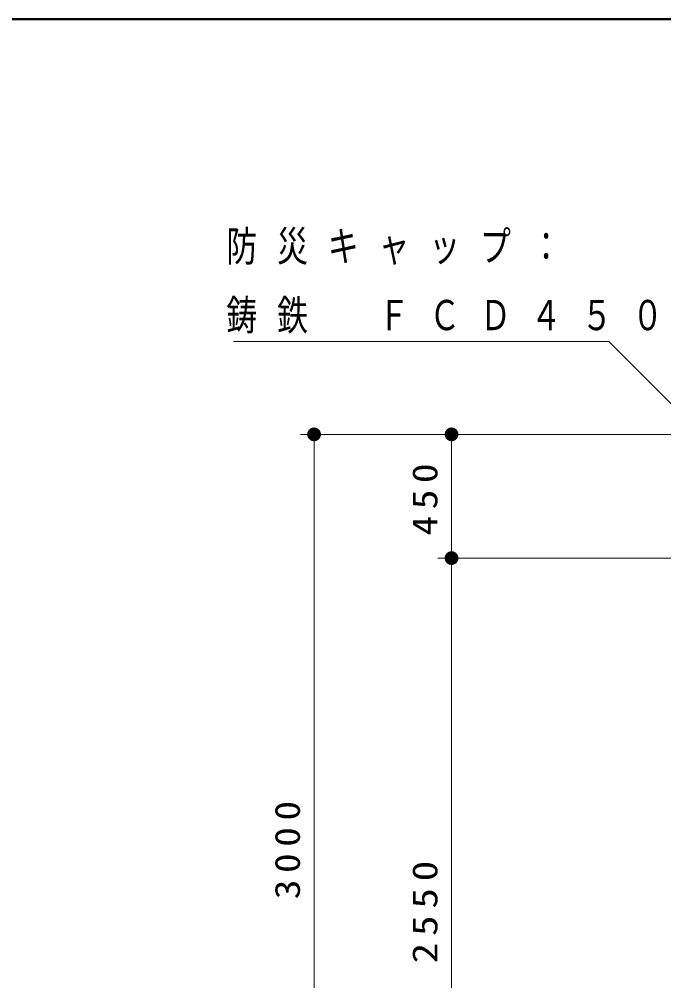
# Model space of a CAD drawing. Units: millimetres on the paper, scale 1:50. Extents: x -365 to 10, y -38 to 257.
# Drawn here: x -130.4 to -83.5, y 187.1 to 257 of the extents above; entities that cross this region are included whole.
import ezdxf

# ---------------------------------------------------------------- set-up
doc = ezdxf.new("R2010")
doc.units = ezdxf.units.MM
doc.layers.add('LY_1', color=7, linetype='Continuous', lineweight=25)
doc.layers.add('LY_2', color=7, linetype='Continuous', lineweight=13)
doc.styles.add('ＭＳ ゴシック', font='')
doc.styles.get('ＭＳ ゴシック').set_extended_font_data('MS Gothic')

# ---------------------------------------------------------------- blocks, each defined once
blk = doc.blocks.new('filled_dot')
at = {"color": 0, "linetype": 'Continuous', "lineweight": -2, "const_width": 1.25}
blk.add_lwpolyline([(-0.625, 0, 1), (0.625, 0, 1)], format="xyb", close=True, dxfattribs=at)

msp = doc.modelspace()

# ---------------------------------------------------------------- linework, layer by layer
at = {"layer": 'LY_1', "lineweight": 13}
for p, q in [((-80.907, 226.804), (-109.907, 226.804)), ((-108.907, 166.804), (-108.907, 226.804)), ((-98.907, 217.804), (-98.907, 226.804)), ((-78.427, 217.804), (-99.907, 217.804)), ((-98.907, 166.804), (-98.907, 217.804))]:
    msp.add_line(p, q, dxfattribs=at)
msp.add_lwpolyline([(-80.29, 226.372), (-87.474, 233.557), (-114.78, 233.557)], dxfattribs=at)
at = {"layer": 'LY_2', "lineweight": 50}
msp.add_line((0, 257), (-365, 257), dxfattribs=at)

# ---------------------------------------------------------------- block references
at = {"layer": 'LY_1', "lineweight": 13, "xscale": 0.4, "yscale": 0.4}
for p, rotation in [((-108.907, 226.804), 270), ((-98.907, 226.804), 270), ((-98.907, 217.804), 270), ((-98.907, 217.804), 90)]:
    msp.add_blockref('filled_dot', p, dxfattribs=dict(at, rotation=rotation))

# ---------------------------------------------------------------- texts
at = {"layer": 'LY_1', "char_height": 2.199, "attachment_point": 4, "style": 'ＭＳ ゴシック'}
for s, insert in [('\\T1.64;\\W0.75;防災キャップ：', (-115.289, 240.357)), ('\\T1.64;\\W0.75;鋳鉄\u3000ＦＣＤ４５０', (-115.289, 235.357))]:
    msp.add_mtext(s, dxfattribs=dict(at, insert=insert))
at = {"layer": 'LY_1', "char_height": 1.833, "attachment_point": 8, "rotation": 90, "style": 'ＭＳ ゴシック'}
for s, insert in [('\\T1.33;\\W1.15;450', (-99.907, 222.304)), ('\\T1.33;\\W1.15;3000', (-109.907, 196.804)), ('\\T1.33;\\W1.2;2550', (-99.907, 192.304))]:
    msp.add_mtext(s, dxfattribs=dict(at, insert=insert))

doc.saveas('drawing.dxf')
